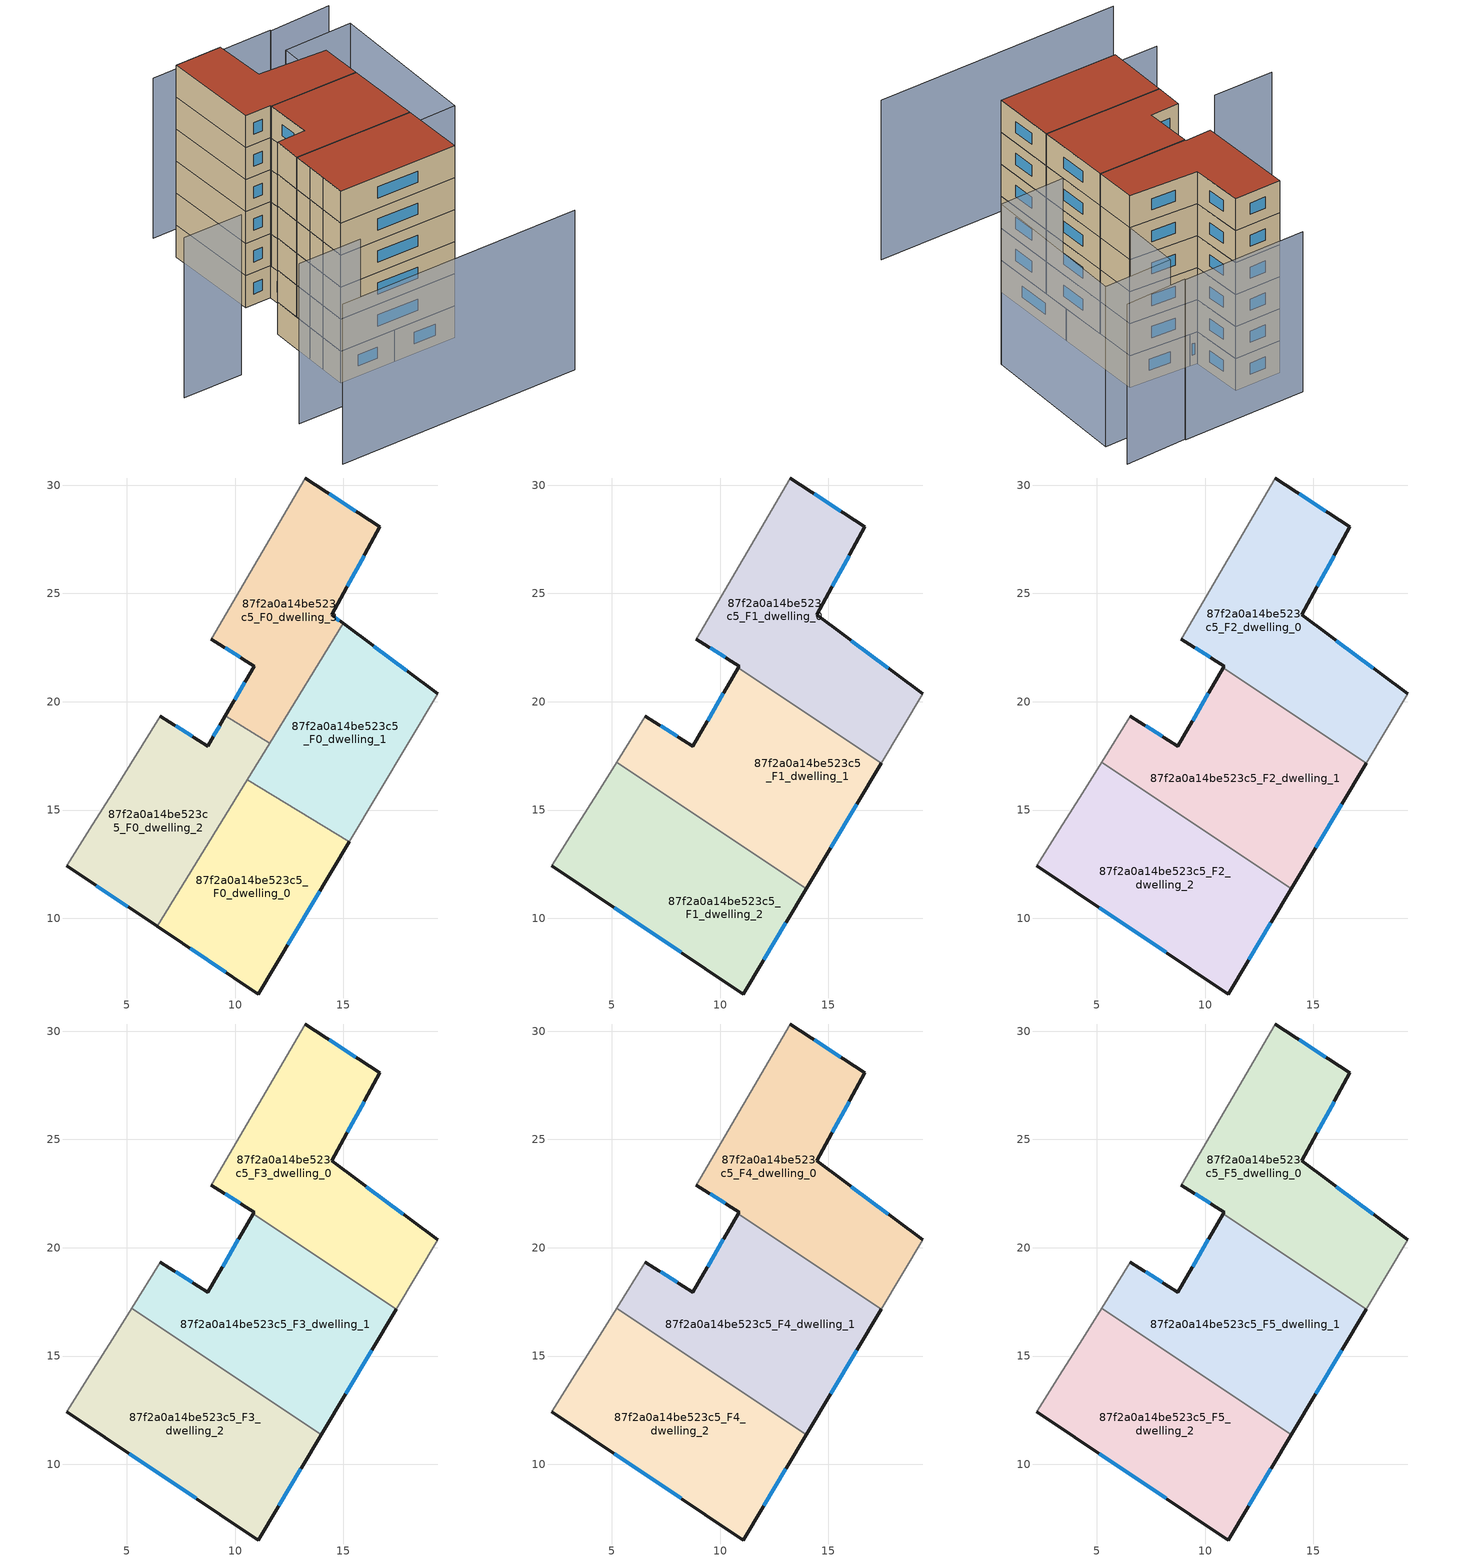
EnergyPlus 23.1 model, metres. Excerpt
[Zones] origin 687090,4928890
87f2a0a14be523c5_F0_dwelling_0
 floor ground (EU_floor_Construction): 15.26,13.53 11.07,6.51 6.41,9.63 10.56,16.41 z0
 wall outside (EU_wall_Construction): 6.41,9.63 11.07,6.51 15.26,13.53 z0:3
 wall to 87f2a0a14be523c5_F0_dwelling_1 (EU_wall_Construction): 15.26,13.53 10.56,16.41 z0:3
 wall to 87f2a0a14be523c5_F0_dwelling_2 (EU_wall_Construction): 10.56,16.41 6.41,9.63 z0:3
 window (EU_Window_Construction): 12.44,8.79 13.9,11.25 / 7.92,8.62 9.56,7.53 z0.98:2.02
87f2a0a14be523c5_F0_dwelling_1
 floor ground (EU_floor_Construction): 19.34,20.37 15.26,13.53 10.56,16.41 14.99,23.61 z0
 wall outside (EU_wall_Construction): 19.34,20.37 14.99,23.61 z0:3
 wall adiabatic (EU_wall_Construction): 15.26,13.53 19.34,20.37 z0:3
 wall to 87f2a0a14be523c5_F0_dwelling_3 (EU_wall_Construction): 14.99,23.61 11.6,18.1 z0:3
 wall to 87f2a0a14be523c5_F0_dwelling_2 (EU_wall_Construction): 11.6,18.09 10.57,16.41 z0:3
 window (EU_Window_Construction): 17.93,21.42 16.4,22.56 z0.98:2.02
87f2a0a14be523c5_F0_dwelling_2
 floor ground (EU_floor_Construction): 11.6,18.09 6.41,9.63 2.24,12.42 3.43,14.34 4.35,15.8 6.55,19.33 8.74,17.95 9.55,19.35 z0
 wall outside (EU_wall_Construction): 2.24,12.42 6.41,9.63 / 9.55,19.35 8.74,17.95 6.55,19.33 z0:3
 wall adiabatic (EU_wall_Construction): 6.55,19.33 4.35,15.8 3.43,14.34 2.24,12.42 z0:3
 wall to 87f2a0a14be523c5_F0_dwelling_3 (EU_wall_Construction): 11.6,18.09 9.55,19.35 z0:3
 window (EU_Window_Construction): 3.59,11.51 5.05,10.54 / 8.02,18.4 7.26,18.88 / 9.29,18.9 9,18.41 z0.98:2.02
87f2a0a14be523c5_F0_dwelling_3
 floor ground (EU_floor_Construction): 16.69,28.07 14.46,24.01 14.99,23.61 11.6,18.09 9.55,19.35 10.89,21.65 8.91,22.89 13.23,30.33 z0
 wall outside (EU_wall_Construction): 14.99,23.61 14.46,24.01 16.69,28.07 13.23,30.33 / 8.91,22.89 10.89,21.65 9.55,19.35 z0:3
 wall adiabatic (EU_wall_Construction): 13.23,30.33 8.91,22.89 z0:3
 window (EU_Window_Construction): 15.56,28.8 14.35,29.59 / 15.18,25.33 15.96,26.75 / 14.81,23.74 14.63,23.88 / 10.45,20.9 9.99,20.1 / 9.55,22.49 10.24,22.05 z0.98:2.02
87f2a0a14be523c5_F1_dwelling_0
 floor to 87f2a0a14be523c5_F0_dwelling_3 (EU_floor_Construction): 16.69,28.07 14.46,24.01 14.99,23.61 12.89,20.19 10.84,21.56 10.89,21.65 8.91,22.89 13.23,30.33 z3
 floor to 87f2a0a14be523c5_F0_dwelling_1 (EU_floor_Construction): 19.34,20.37 17.43,17.16 12.89,20.19 14.99,23.61 z3
 wall outside (EU_wall_Construction): 19.34,20.37 14.46,24.01 16.69,28.07 13.23,30.33 / 8.91,22.89 10.89,21.65 10.84,21.56 z3:6
 wall adiabatic (EU_wall_Construction): 17.43,17.16 19.34,20.37 / 13.23,30.33 8.91,22.89 z3:6
 wall to 87f2a0a14be523c5_F1_dwelling_1 (EU_wall_Construction): 10.84,21.56 17.43,17.16 z3:6
 window (EU_Window_Construction): 15.18,25.33 15.96,26.75 / 17.76,21.55 16.05,22.83 / 9.55,22.49 10.24,22.05 / 15.56,28.8 14.35,29.59 z3.98:5.02
87f2a0a14be523c5_F1_dwelling_1
 floor to 87f2a0a14be523c5_F0_dwelling_1 (EU_floor_Construction): 17.43,17.16 15.26,13.53 10.56,16.41 12.89,20.19 z3
 floor to 87f2a0a14be523c5_F0_dwelling_0 (EU_floor_Construction): 15.26,13.53 13.98,11.37 9.36,14.45 10.56,16.41 z3
 floor to 87f2a0a14be523c5_F0_dwelling_3 (EU_floor_Construction): 12.89,20.19 11.6,18.1 9.55,19.35 10.84,21.56 z3
 floor to 87f2a0a14be523c5_F0_dwelling_2 (EU_floor_Construction): 11.6,18.1 9.36,14.45 5.23,17.21 6.55,19.33 8.74,17.95 9.55,19.35 z3
 wall outside (EU_wall_Construction): 10.84,21.56 8.74,17.95 6.55,19.33 / 13.98,11.37 17.43,17.16 z3:6
 wall to 87f2a0a14be523c5_F1_dwelling_2 (EU_wall_Construction): 5.23,17.21 13.98,11.37 z3:6
 wall adiabatic (EU_wall_Construction): 6.55,19.33 5.23,17.21 z3:6
 window (EU_Window_Construction): 8.02,18.4 7.26,18.88 / 10.15,20.39 9.42,19.13 / 15.1,13.25 16.31,15.28 z3.98:5.02
87f2a0a14be523c5_F1_dwelling_2
 floor to 87f2a0a14be523c5_F0_dwelling_0 (EU_floor_Construction): 13.98,11.37 11.07,6.51 6.41,9.63 9.36,14.45 z3
 floor to 87f2a0a14be523c5_F0_dwelling_2 (EU_floor_Construction): 9.36,14.45 6.41,9.63 2.24,12.42 3.43,14.34 4.35,15.8 5.23,17.21 z3
 wall outside (EU_wall_Construction): 2.24,12.42 11.07,6.51 13.98,11.37 z3:6
 wall adiabatic (EU_wall_Construction): 5.23,17.21 4.35,15.8 3.43,14.34 2.24,12.42 z3:6
 window (EU_Window_Construction): 12.02,8.09 13.03,9.79 / 5.11,10.5 8.2,8.43 z3.98:5.02
87f2a0a14be523c5_F2_dwelling_0
 floor to 87f2a0a14be523c5_F1_dwelling_0 (EU_floor_Construction): 16.69,28.07 14.46,24.01 19.34,20.37 17.43,17.16 10.84,21.56 10.89,21.65 8.91,22.89 13.23,30.33 z6
 wall outside (EU_wall_Construction): 19.34,20.37 14.46,24.01 16.69,28.07 13.23,30.33 / 8.91,22.89 10.89,21.65 10.84,21.56 z6:9
 wall adiabatic (EU_wall_Construction): 17.43,17.16 19.34,20.37 / 13.23,30.33 8.91,22.89 z6:9
 wall to 87f2a0a14be523c5_F2_dwelling_1 (EU_wall_Construction): 10.84,21.56 17.43,17.16 z6:9
 window (EU_Window_Construction): 15.18,25.33 15.96,26.75 / 17.76,21.55 16.05,22.83 / 9.55,22.49 10.24,22.05 / 15.56,28.8 14.35,29.59 z6.98:8.02
87f2a0a14be523c5_F2_dwelling_1
 floor to 87f2a0a14be523c5_F1_dwelling_1 (EU_floor_Construction): 17.43,17.16 13.98,11.37 5.23,17.21 6.55,19.33 8.74,17.95 10.84,21.56 z6
 wall outside (EU_wall_Construction): 10.84,21.56 8.74,17.95 6.55,19.33 / 13.98,11.37 17.43,17.16 z6:9
 wall to 87f2a0a14be523c5_F2_dwelling_2 (EU_wall_Construction): 5.23,17.21 13.98,11.37 z6:9
 wall adiabatic (EU_wall_Construction): 6.55,19.33 5.23,17.21 z6:9
 window (EU_Window_Construction): 8.02,18.4 7.26,18.88 / 10.15,20.39 9.42,19.13 / 15.1,13.25 16.31,15.28 z6.98:8.02
87f2a0a14be523c5_F2_dwelling_2
 floor to 87f2a0a14be523c5_F1_dwelling_2 (EU_floor_Construction): 13.98,11.37 11.07,6.51 2.24,12.42 3.43,14.34 4.35,15.8 5.23,17.21 z6
 wall outside (EU_wall_Construction): 2.24,12.42 11.07,6.51 13.98,11.37 z6:9
 wall adiabatic (EU_wall_Construction): 5.23,17.21 4.35,15.8 3.43,14.34 2.24,12.42 z6:9
 window (EU_Window_Construction): 12.02,8.09 13.03,9.79 / 5.11,10.5 8.2,8.43 z6.98:8.02
87f2a0a14be523c5_F3_dwelling_0
 floor to 87f2a0a14be523c5_F2_dwelling_0 (EU_floor_Construction): 16.69,28.07 14.46,24.01 19.34,20.37 17.43,17.16 10.84,21.56 10.89,21.65 8.91,22.89 13.23,30.33 z9
 wall outside (EU_wall_Construction): 19.34,20.37 14.46,24.01 16.69,28.07 13.23,30.33 / 8.91,22.89 10.89,21.65 10.84,21.56 z9:12
 wall adiabatic (EU_wall_Construction): 17.43,17.16 19.34,20.37 / 13.23,30.33 8.91,22.89 z9:12
 wall to 87f2a0a14be523c5_F3_dwelling_1 (EU_wall_Construction): 10.84,21.56 17.43,17.16 z9:12
 window (EU_Window_Construction): 15.18,25.33 15.96,26.75 / 17.76,21.55 16.05,22.83 / 9.55,22.49 10.24,22.05 / 15.56,28.8 14.35,29.59 z9.98:11.02
87f2a0a14be523c5_F3_dwelling_1
 floor to 87f2a0a14be523c5_F2_dwelling_1 (EU_floor_Construction): 17.43,17.16 13.98,11.37 5.23,17.21 6.55,19.33 8.74,17.95 10.84,21.56 z9
 wall outside (EU_wall_Construction): 10.84,21.56 8.74,17.95 6.55,19.33 / 13.98,11.37 17.43,17.16 z9:12
 wall to 87f2a0a14be523c5_F3_dwelling_2 (EU_wall_Construction): 5.23,17.21 13.98,11.37 z9:12
 wall adiabatic (EU_wall_Construction): 6.55,19.33 5.23,17.21 z9:12
 window (EU_Window_Construction): 8.02,18.4 7.26,18.88 / 10.15,20.39 9.42,19.13 / 15.1,13.25 16.31,15.28 z9.98:11.02
87f2a0a14be523c5_F3_dwelling_2
 floor to 87f2a0a14be523c5_F2_dwelling_2 (EU_floor_Construction): 13.98,11.37 11.07,6.51 2.24,12.42 3.43,14.34 4.35,15.8 5.23,17.21 z9
 wall outside (EU_wall_Construction): 2.24,12.42 11.07,6.51 13.98,11.37 z9:12
 wall adiabatic (EU_wall_Construction): 5.23,17.21 4.35,15.8 3.43,14.34 2.24,12.42 z9:12
 window (EU_Window_Construction): 12.02,8.09 13.03,9.79 / 5.11,10.5 8.2,8.43 z9.98:11.02
87f2a0a14be523c5_F4_dwelling_0
 floor to 87f2a0a14be523c5_F3_dwelling_0 (EU_floor_Construction): 16.69,28.07 14.46,24.01 19.34,20.37 17.43,17.16 10.84,21.56 10.89,21.65 8.91,22.89 13.23,30.33 z12
 wall outside (EU_wall_Construction): 19.34,20.37 14.46,24.01 16.69,28.07 13.23,30.33 / 8.91,22.89 10.89,21.65 10.84,21.56 z12:15
 wall adiabatic (EU_wall_Construction): 17.43,17.16 19.34,20.37 / 13.23,30.33 8.91,22.89 z12:15
 wall to 87f2a0a14be523c5_F4_dwelling_1 (EU_wall_Construction): 10.84,21.56 17.43,17.16 z12:15
 window (EU_Window_Construction): 15.18,25.33 15.96,26.75 / 17.76,21.55 16.05,22.83 / 9.55,22.49 10.24,22.05 / 15.56,28.8 14.35,29.59 z12.98:14.02
87f2a0a14be523c5_F4_dwelling_1
 floor to 87f2a0a14be523c5_F3_dwelling_1 (EU_floor_Construction): 17.43,17.16 13.98,11.37 5.23,17.21 6.55,19.33 8.74,17.95 10.84,21.56 z12
 wall outside (EU_wall_Construction): 10.84,21.56 8.74,17.95 6.55,19.33 / 13.98,11.37 17.43,17.16 z12:15
 wall to 87f2a0a14be523c5_F4_dwelling_2 (EU_wall_Construction): 5.23,17.21 13.98,11.37 z12:15
 wall adiabatic (EU_wall_Construction): 6.55,19.33 5.23,17.21 z12:15
 window (EU_Window_Construction): 8.02,18.4 7.26,18.88 / 10.15,20.39 9.42,19.13 / 15.1,13.25 16.31,15.28 z12.98:14.02
87f2a0a14be523c5_F4_dwelling_2
 floor to 87f2a0a14be523c5_F3_dwelling_2 (EU_floor_Construction): 13.98,11.37 11.07,6.51 2.24,12.42 3.43,14.34 4.35,15.8 5.23,17.21 z12
 wall outside (EU_wall_Construction): 2.24,12.42 11.07,6.51 13.98,11.37 z12:15
 wall adiabatic (EU_wall_Construction): 5.23,17.21 4.35,15.8 3.43,14.34 2.24,12.42 z12:15
 window (EU_Window_Construction): 12.02,8.09 13.03,9.79 / 5.11,10.5 8.2,8.43 z12.98:14.02
87f2a0a14be523c5_F5_dwelling_0
 floor to 87f2a0a14be523c5_F4_dwelling_0 (EU_floor_Construction): 16.69,28.07 14.46,24.01 19.34,20.37 17.43,17.16 10.84,21.56 10.89,21.65 8.91,22.89 13.23,30.33 z15
 wall outside (EU_wall_Construction): 19.34,20.37 14.46,24.01 16.69,28.07 13.23,30.33 / 8.91,22.89 10.89,21.65 10.84,21.56 z15:18
 wall adiabatic (EU_wall_Construction): 17.43,17.16 19.34,20.37 / 13.23,30.33 8.91,22.89 z15:18
 wall to 87f2a0a14be523c5_F5_dwelling_1 (EU_wall_Construction): 10.84,21.56 17.43,17.16 z15:18
 window (EU_Window_Construction): 15.18,25.33 15.96,26.75 / 17.76,21.55 16.05,22.83 / 9.55,22.49 10.24,22.05 / 15.56,28.8 14.35,29.59 z15.98:17.02
 roof outside (EU_roof_Construction): 17.43,17.16 19.34,20.37 14.46,24.01 16.69,28.07 13.23,30.33 8.91,22.89 10.89,21.65 10.84,21.56 z18
87f2a0a14be523c5_F5_dwelling_1
 floor to 87f2a0a14be523c5_F4_dwelling_1 (EU_floor_Construction): 17.43,17.16 13.98,11.37 5.23,17.21 6.55,19.33 8.74,17.95 10.84,21.56 z15
 wall outside (EU_wall_Construction): 10.84,21.56 8.74,17.95 6.55,19.33 / 13.98,11.37 17.43,17.16 z15:18
 wall to 87f2a0a14be523c5_F5_dwelling_2 (EU_wall_Construction): 5.23,17.21 13.98,11.37 z15:18
 wall adiabatic (EU_wall_Construction): 6.55,19.33 5.23,17.21 z15:18
 window (EU_Window_Construction): 8.02,18.4 7.26,18.88 / 10.15,20.39 9.42,19.13 / 15.1,13.25 16.31,15.28 z15.98:17.02
 roof outside (EU_roof_Construction): 13.98,11.37 17.43,17.16 10.84,21.56 8.74,17.95 6.55,19.33 5.23,17.21 z18
87f2a0a14be523c5_F5_dwelling_2
 floor to 87f2a0a14be523c5_F4_dwelling_2 (EU_floor_Construction): 13.98,11.37 11.07,6.51 2.24,12.42 3.43,14.34 4.35,15.8 5.23,17.21 z15
 wall outside (EU_wall_Construction): 2.24,12.42 11.07,6.51 13.98,11.37 z15:18
 wall adiabatic (EU_wall_Construction): 5.23,17.21 4.35,15.8 3.43,14.34 2.24,12.42 z15:18
 window (EU_Window_Construction): 12.02,8.09 13.03,9.79 / 5.11,10.5 8.2,8.43 z15.98:17.02
 roof outside (EU_roof_Construction): 11.07,6.51 13.98,11.37 5.23,17.21 4.35,15.8 3.43,14.34 2.24,12.42 z18
shading: -7.74,8.33 10.46,-3.63 / 0.82,10.24 -3.98,13.38 / 28.86,23.92 24.15,26.81 / 0.5,19.93 -3.99,22.86 / 24.22,26.93 14.98,32.91 / 27.33,21.55 20,10.03 / 20,10.03 14.85,13.31 / 14.85,13.31 22.18,24.83 / 22.18,24.83 27.33,21.55 z0:15
[Building]
EU S2 Campaign: North Axis=0; Terrain=City; Solar Distribution=FullExterior
[Site:Location]
Bologna: Latitude=44.5; Longitude=11.25; Time Zone=1; Elevation=37
[SizingPeriod:WeatherFileDays]
AnnualSizingPeriod: Begin Month=1; Begin Day of Month=1; End Month=12; End Day of Month=31; Day of Week for Start Day=Monday; Use Weather File Daylight Saving Period=No; Use Weather File Rain and Snow Indicators=No
[MATERIAL]
EU_InternalMass_Material: Roughness=MediumRough; Thickness=0.1; Conductivity=1; Density=1800; Specific Heat=900; Thermal Absorptance=0.9; Solar Absorptance=0.7; Visible Absorptance=0.7
[MATERIAL:NOMASS] Roughness=MediumRough; Thermal Absorptance=0.9; Solar Absorptance=0.7; Visible Absorptance=0.7
Name | Thermal Resistance
EU_wall_NoMass | 0.905828
EU_roof_NoMass | 0.37593
EU_floor_NoMass | 0.67114
[WINDOWMATERIAL:SIMPLEGLAZINGSYSTEM]
EU_Window_SimpleGlazing: UFactor=4.52486; Solar Heat Gain Coefficient=0.85; Visible Transmittance=0.85
[CONSTRUCTION]
EU_wall_Construction: EU_wall_NoMass
EU_roof_Construction: EU_roof_NoMass
EU_floor_Construction: EU_floor_NoMass
EU_Window_Construction: EU_Window_SimpleGlazing
EU_InternalMass_Construction: EU_InternalMass_Material
[ZONE] Type=1; Multiplier=1; Ceiling Height=autocalculate; Floor Area=autocalculate; Part of Total Floor Area=Yes
Name | Volume
87f2a0a14be523c5_F0_dwelling_0 | 134.479
87f2a0a14be523c5_F1_dwelling_0; 87f2a0a14be523c5_F2_dwelling_0; 87f2a0a14be523c5_F3_dwelling_0; 87f2a0a14be523c5_F4_dwelling_0; 87f2a0a14be523c5_F5_dwelling_0 | 179.32
87f2a0a14be523c5_F0_dwelling_1 | 134.484
87f2a0a14be523c5_F1_dwelling_1; 87f2a0a14be523c5_F2_dwelling_1; 87f2a0a14be523c5_F3_dwelling_1; 87f2a0a14be523c5_F4_dwelling_1; 87f2a0a14be523c5_F5_dwelling_1 | 179.312
87f2a0a14be523c5_F0_dwelling_2; 87f2a0a14be523c5_F0_dwelling_3 | 134.492
87f2a0a14be523c5_F1_dwelling_2; 87f2a0a14be523c5_F2_dwelling_2; 87f2a0a14be523c5_F3_dwelling_2; 87f2a0a14be523c5_F4_dwelling_2; 87f2a0a14be523c5_F5_dwelling_2 | 179.317
[INTERNALMASS] Construction=EU_InternalMass_Construction
Name | Zone or ZoneList | Surface Area
87f2a0a14be523c5_F0_dwelling_0_EU_InternalMass | 87f2a0a14be523c5_F0_dwelling_0 | 44.826
87f2a0a14be523c5_F0_dwelling_1_EU_InternalMass | 87f2a0a14be523c5_F0_dwelling_1 | 44.8284
87f2a0a14be523c5_F0_dwelling_2_EU_InternalMass | 87f2a0a14be523c5_F0_dwelling_2 | 44.8308
87f2a0a14be523c5_F0_dwelling_3_EU_InternalMass | 87f2a0a14be523c5_F0_dwelling_3 | 44.8303
87f2a0a14be523c5_F1_dwelling_0_EU_InternalMass | 87f2a0a14be523c5_F1_dwelling_0 | 59.7729
87f2a0a14be523c5_F1_dwelling_1_EU_InternalMass | 87f2a0a14be523c5_F1_dwelling_1 | 59.7711
87f2a0a14be523c5_F1_dwelling_2_EU_InternalMass | 87f2a0a14be523c5_F1_dwelling_2 | 59.772
87f2a0a14be523c5_F2_dwelling_0_EU_InternalMass | 87f2a0a14be523c5_F2_dwelling_0 | 59.7729
87f2a0a14be523c5_F2_dwelling_1_EU_InternalMass | 87f2a0a14be523c5_F2_dwelling_1 | 59.7711
87f2a0a14be523c5_F2_dwelling_2_EU_InternalMass | 87f2a0a14be523c5_F2_dwelling_2 | 59.772
87f2a0a14be523c5_F3_dwelling_0_EU_InternalMass | 87f2a0a14be523c5_F3_dwelling_0 | 59.7729
87f2a0a14be523c5_F3_dwelling_1_EU_InternalMass | 87f2a0a14be523c5_F3_dwelling_1 | 59.7711
87f2a0a14be523c5_F3_dwelling_2_EU_InternalMass | 87f2a0a14be523c5_F3_dwelling_2 | 59.772
87f2a0a14be523c5_F4_dwelling_0_EU_InternalMass | 87f2a0a14be523c5_F4_dwelling_0 | 59.7729
87f2a0a14be523c5_F4_dwelling_1_EU_InternalMass | 87f2a0a14be523c5_F4_dwelling_1 | 59.7711
87f2a0a14be523c5_F4_dwelling_2_EU_InternalMass | 87f2a0a14be523c5_F4_dwelling_2 | 59.772
87f2a0a14be523c5_F5_dwelling_0_EU_InternalMass | 87f2a0a14be523c5_F5_dwelling_0 | 59.7729
87f2a0a14be523c5_F5_dwelling_1_EU_InternalMass | 87f2a0a14be523c5_F5_dwelling_1 | 59.7711
87f2a0a14be523c5_F5_dwelling_2_EU_InternalMass | 87f2a0a14be523c5_F5_dwelling_2 | 59.772
[OTHEREQUIPMENT] Fuel Type=Electricity; Design Level Calculation Method=Watts/Area; Power per Zone Floor Area=1; Fraction Latent=0; Fraction Radiant=0; Fraction Lost=0; Carbon Dioxide Generation Rate=0; EndUse Subcategory=EU_Step8_InternalGains
Name | Zone or ZoneList or Space or SpaceList | Schedule
EU_Step8_InternalGain_87f2a0a14be523c5_F0_dwelling_0_f000 | 87f2a0a14be523c5_F0_dwelling_0 | EU_Step8_GainSchedule_87f2a0a14be523c5_F0_dwelling_0_f000
EU_Step8_InternalGain_87f2a0a14be523c5_F0_dwelling_1_f000 | 87f2a0a14be523c5_F0_dwelling_1 | EU_Step8_GainSchedule_87f2a0a14be523c5_F0_dwelling_1_f000
EU_Step8_InternalGain_87f2a0a14be523c5_F0_dwelling_2_f000 | 87f2a0a14be523c5_F0_dwelling_2 | EU_Step8_GainSchedule_87f2a0a14be523c5_F0_dwelling_2_f000
EU_Step8_InternalGain_87f2a0a14be523c5_F0_dwelling_3_f000 | 87f2a0a14be523c5_F0_dwelling_3 | EU_Step8_GainSchedule_87f2a0a14be523c5_F0_dwelling_3_f000
EU_Step8_InternalGain_87f2a0a14be523c5_F1_dwelling_0_f000 | 87f2a0a14be523c5_F1_dwelling_0 | EU_Step8_GainSchedule_87f2a0a14be523c5_F1_dwelling_0_f000
EU_Step8_InternalGain_87f2a0a14be523c5_F1_dwelling_1_f000 | 87f2a0a14be523c5_F1_dwelling_1 | EU_Step8_GainSchedule_87f2a0a14be523c5_F1_dwelling_1_f000
EU_Step8_InternalGain_87f2a0a14be523c5_F1_dwelling_2_f000 | 87f2a0a14be523c5_F1_dwelling_2 | EU_Step8_GainSchedule_87f2a0a14be523c5_F1_dwelling_2_f000
EU_Step8_InternalGain_87f2a0a14be523c5_F2_dwelling_0_f000 | 87f2a0a14be523c5_F2_dwelling_0 | EU_Step8_GainSchedule_87f2a0a14be523c5_F2_dwelling_0_f000
EU_Step8_InternalGain_87f2a0a14be523c5_F2_dwelling_1_f000 | 87f2a0a14be523c5_F2_dwelling_1 | EU_Step8_GainSchedule_87f2a0a14be523c5_F2_dwelling_1_f000
EU_Step8_InternalGain_87f2a0a14be523c5_F2_dwelling_2_f000 | 87f2a0a14be523c5_F2_dwelling_2 | EU_Step8_GainSchedule_87f2a0a14be523c5_F2_dwelling_2_f000
EU_Step8_InternalGain_87f2a0a14be523c5_F3_dwelling_0_f000 | 87f2a0a14be523c5_F3_dwelling_0 | EU_Step8_GainSchedule_87f2a0a14be523c5_F3_dwelling_0_f000
EU_Step8_InternalGain_87f2a0a14be523c5_F3_dwelling_1_f000 | 87f2a0a14be523c5_F3_dwelling_1 | EU_Step8_GainSchedule_87f2a0a14be523c5_F3_dwelling_1_f000
EU_Step8_InternalGain_87f2a0a14be523c5_F3_dwelling_2_f000 | 87f2a0a14be523c5_F3_dwelling_2 | EU_Step8_GainSchedule_87f2a0a14be523c5_F3_dwelling_2_f000
EU_Step8_InternalGain_87f2a0a14be523c5_F4_dwelling_0_f000 | 87f2a0a14be523c5_F4_dwelling_0 | EU_Step8_GainSchedule_87f2a0a14be523c5_F4_dwelling_0_f000
EU_Step8_InternalGain_87f2a0a14be523c5_F4_dwelling_1_f000 | 87f2a0a14be523c5_F4_dwelling_1 | EU_Step8_GainSchedule_87f2a0a14be523c5_F4_dwelling_1_f000
EU_Step8_InternalGain_87f2a0a14be523c5_F4_dwelling_2_f000 | 87f2a0a14be523c5_F4_dwelling_2 | EU_Step8_GainSchedule_87f2a0a14be523c5_F4_dwelling_2_f000
EU_Step8_InternalGain_87f2a0a14be523c5_F5_dwelling_0_f000 | 87f2a0a14be523c5_F5_dwelling_0 | EU_Step8_GainSchedule_87f2a0a14be523c5_F5_dwelling_0_f000
EU_Step8_InternalGain_87f2a0a14be523c5_F5_dwelling_1_f000 | 87f2a0a14be523c5_F5_dwelling_1 | EU_Step8_GainSchedule_87f2a0a14be523c5_F5_dwelling_1_f000
EU_Step8_InternalGain_87f2a0a14be523c5_F5_dwelling_2_f000 | 87f2a0a14be523c5_F5_dwelling_2 | EU_Step8_GainSchedule_87f2a0a14be523c5_F5_dwelling_2_f000
[ZONEVENTILATION:DESIGNFLOWRATE] Schedule=EU_AlwaysOn; Design Flow Rate Calculation Method=AirChanges/Hour; Air Changes per Hour=0.73129; Ventilation Type=Natural; Fan Pressure Rise=0; Fan Total Efficiency=1; Constant Term Coefficient=1; Temperature Term Coefficient=0; Velocity Term Coefficient=0; Velocity Squared Term Coefficient=0; Minimum Indoor Temperature=-100; Maximum Indoor Temperature=100; Delta Temperature=-100; Minimum Outdoor Temperature=-100; Maximum Outdoor Temperature=100; Maximum Wind Speed=40
Name | Zone or ZoneList or Space or SpaceList
EU_ConstantAir_87f2a0a14be523c5_F0_dwelling_0 | 87f2a0a14be523c5_F0_dwelling_0
EU_ConstantAir_87f2a0a14be523c5_F0_dwelling_1 | 87f2a0a14be523c5_F0_dwelling_1
EU_ConstantAir_87f2a0a14be523c5_F0_dwelling_2 | 87f2a0a14be523c5_F0_dwelling_2
EU_ConstantAir_87f2a0a14be523c5_F0_dwelling_3 | 87f2a0a14be523c5_F0_dwelling_3
EU_ConstantAir_87f2a0a14be523c5_F1_dwelling_0 | 87f2a0a14be523c5_F1_dwelling_0
EU_ConstantAir_87f2a0a14be523c5_F1_dwelling_1 | 87f2a0a14be523c5_F1_dwelling_1
EU_ConstantAir_87f2a0a14be523c5_F1_dwelling_2 | 87f2a0a14be523c5_F1_dwelling_2
EU_ConstantAir_87f2a0a14be523c5_F2_dwelling_0 | 87f2a0a14be523c5_F2_dwelling_0
EU_ConstantAir_87f2a0a14be523c5_F2_dwelling_1 | 87f2a0a14be523c5_F2_dwelling_1
EU_ConstantAir_87f2a0a14be523c5_F2_dwelling_2 | 87f2a0a14be523c5_F2_dwelling_2
EU_ConstantAir_87f2a0a14be523c5_F3_dwelling_0 | 87f2a0a14be523c5_F3_dwelling_0
EU_ConstantAir_87f2a0a14be523c5_F3_dwelling_1 | 87f2a0a14be523c5_F3_dwelling_1
EU_ConstantAir_87f2a0a14be523c5_F3_dwelling_2 | 87f2a0a14be523c5_F3_dwelling_2
EU_ConstantAir_87f2a0a14be523c5_F4_dwelling_0 | 87f2a0a14be523c5_F4_dwelling_0
EU_ConstantAir_87f2a0a14be523c5_F4_dwelling_1 | 87f2a0a14be523c5_F4_dwelling_1
EU_ConstantAir_87f2a0a14be523c5_F4_dwelling_2 | 87f2a0a14be523c5_F4_dwelling_2
EU_ConstantAir_87f2a0a14be523c5_F5_dwelling_0 | 87f2a0a14be523c5_F5_dwelling_0
EU_ConstantAir_87f2a0a14be523c5_F5_dwelling_1 | 87f2a0a14be523c5_F5_dwelling_1
EU_ConstantAir_87f2a0a14be523c5_F5_dwelling_2 | 87f2a0a14be523c5_F5_dwelling_2
[HVACTEMPLATE:THERMOSTAT] Constant Heating Setpoint=20; Constant Cooling Setpoint=50
EU_HeatOnly_87f2a0a14be523c5_F0_dwelling_0; EU_HeatOnly_87f2a0a14be523c5_F0_dwelling_1; EU_HeatOnly_87f2a0a14be523c5_F0_dwelling_2; EU_HeatOnly_87f2a0a14be523c5_F0_dwelling_3; EU_HeatOnly_87f2a0a14be523c5_F1_dwelling_0; EU_HeatOnly_87f2a0a14be523c5_F1_dwelling_1; EU_HeatOnly_87f2a0a14be523c5_F1_dwelling_2; EU_HeatOnly_87f2a0a14be523c5_F2_dwelling_0; EU_HeatOnly_87f2a0a14be523c5_F2_dwelling_1; EU_HeatOnly_87f2a0a14be523c5_F2_dwelling_2; EU_HeatOnly_87f2a0a14be523c5_F3_dwelling_0; EU_HeatOnly_87f2a0a14be523c5_F3_dwelling_1; EU_HeatOnly_87f2a0a14be523c5_F3_dwelling_2; EU_HeatOnly_87f2a0a14be523c5_F4_dwelling_0; EU_HeatOnly_87f2a0a14be523c5_F4_dwelling_1; EU_HeatOnly_87f2a0a14be523c5_F4_dwelling_2; EU_HeatOnly_87f2a0a14be523c5_F5_dwelling_0; EU_HeatOnly_87f2a0a14be523c5_F5_dwelling_1; EU_HeatOnly_87f2a0a14be523c5_F5_dwelling_2
[HVACTEMPLATE:ZONE:IDEALLOADSAIRSYSTEM] System Availability Schedule=EU_AlwaysOn; Maximum Heating Supply Air Temperature=50; Minimum Cooling Supply Air Temperature=13; Maximum Heating Supply Air Humidity Ratio=0.0156; Minimum Cooling Supply Air Humidity Ratio=0.0077; Heating Limit=NoLimit; Cooling Limit=NoLimit; Heating Availability Schedule=EU_AlwaysOn; Cooling Availability Schedule=EU_CoolingOff; Dehumidification Control Type=ConstantSensibleHeatRatio; Cooling Sensible Heat Ratio=0.7; Dehumidification Setpoint=60; Humidification Control Type=None; Humidification Setpoint=30; Outdoor Air Method=None; Outdoor Air Flow Rate per Person=0.00944; Outdoor Air Flow Rate per Zone Floor Area=0; Outdoor Air Flow Rate per Zone=0; Demand Controlled Ventilation Type=None; Outdoor Air Economizer Type=NoEconomizer; Heat Recovery Type=None; Sensible Heat Recovery Effectiveness=0.7; Latent Heat Recovery Effectiveness=0.65
Name | Template Thermostat
87f2a0a14be523c5_F0_dwelling_0 | EU_HeatOnly_87f2a0a14be523c5_F0_dwelling_0
87f2a0a14be523c5_F0_dwelling_1 | EU_HeatOnly_87f2a0a14be523c5_F0_dwelling_1
87f2a0a14be523c5_F0_dwelling_2 | EU_HeatOnly_87f2a0a14be523c5_F0_dwelling_2
87f2a0a14be523c5_F0_dwelling_3 | EU_HeatOnly_87f2a0a14be523c5_F0_dwelling_3
87f2a0a14be523c5_F1_dwelling_0 | EU_HeatOnly_87f2a0a14be523c5_F1_dwelling_0
87f2a0a14be523c5_F1_dwelling_1 | EU_HeatOnly_87f2a0a14be523c5_F1_dwelling_1
87f2a0a14be523c5_F1_dwelling_2 | EU_HeatOnly_87f2a0a14be523c5_F1_dwelling_2
87f2a0a14be523c5_F2_dwelling_0 | EU_HeatOnly_87f2a0a14be523c5_F2_dwelling_0
87f2a0a14be523c5_F2_dwelling_1 | EU_HeatOnly_87f2a0a14be523c5_F2_dwelling_1
87f2a0a14be523c5_F2_dwelling_2 | EU_HeatOnly_87f2a0a14be523c5_F2_dwelling_2
87f2a0a14be523c5_F3_dwelling_0 | EU_HeatOnly_87f2a0a14be523c5_F3_dwelling_0
87f2a0a14be523c5_F3_dwelling_1 | EU_HeatOnly_87f2a0a14be523c5_F3_dwelling_1
87f2a0a14be523c5_F3_dwelling_2 | EU_HeatOnly_87f2a0a14be523c5_F3_dwelling_2
87f2a0a14be523c5_F4_dwelling_0 | EU_HeatOnly_87f2a0a14be523c5_F4_dwelling_0
87f2a0a14be523c5_F4_dwelling_1 | EU_HeatOnly_87f2a0a14be523c5_F4_dwelling_1
87f2a0a14be523c5_F4_dwelling_2 | EU_HeatOnly_87f2a0a14be523c5_F4_dwelling_2
87f2a0a14be523c5_F5_dwelling_0 | EU_HeatOnly_87f2a0a14be523c5_F5_dwelling_0
87f2a0a14be523c5_F5_dwelling_1 | EU_HeatOnly_87f2a0a14be523c5_F5_dwelling_1
87f2a0a14be523c5_F5_dwelling_2 | EU_HeatOnly_87f2a0a14be523c5_F5_dwelling_2
[SIZING:ZONE] Zone Cooling Design Supply Air Temperature Input Method=SupplyAirTemperature; Zone Cooling Design Supply Air Temperature=13; Zone Heating Design Supply Air Temperature Input Method=SupplyAirTemperature; Zone Heating Design Supply Air Temperature=50; Zone Cooling Design Supply Air Humidity Ratio=0.008; Zone Heating Design Supply Air Humidity Ratio=0.008; Cooling Design Air Flow Method=DesignDay; Cooling Design Air Flow Rate=0; Cooling Minimum Air Flow per Zone Floor Area=0.000762; Cooling Minimum Air Flow=0; Cooling Minimum Air Flow Fraction=0.2; Heating Design Air Flow Method=DesignDay; Heating Design Air Flow Rate=0; Heating Maximum Air Flow per Zone Floor Area=0.002032; Heating Maximum Air Flow=0.141576; Heating Maximum Air Flow Fraction=0.3; Account for Dedicated Outdoor Air System=No; Dedicated Outdoor Air System Control Strategy=NeutralSupplyAir; Dedicated Outdoor Air Low Setpoint Temperature for Design=autosize; Dedicated Outdoor Air High Setpoint Temperature for Design=autosize; Zone Load Sizing Method=Sensible Load Only No Latent Load; Zone Latent Cooling Design Supply Air Humidity Ratio Input Method=HumidityRatioDifference; Zone Cooling Design Supply Air Humidity Ratio Difference=0.005; Zone Latent Heating Design Supply Air Humidity Ratio Input Method=HumidityRatioDifference; Zone Humidification Design Supply Air Humidity Ratio Difference=0.005
87f2a0a14be523c5_F0_dwelling_0; 87f2a0a14be523c5_F0_dwelling_1; 87f2a0a14be523c5_F0_dwelling_2; 87f2a0a14be523c5_F0_dwelling_3; 87f2a0a14be523c5_F1_dwelling_0; 87f2a0a14be523c5_F1_dwelling_1; 87f2a0a14be523c5_F1_dwelling_2; 87f2a0a14be523c5_F2_dwelling_0; 87f2a0a14be523c5_F2_dwelling_1; 87f2a0a14be523c5_F2_dwelling_2; 87f2a0a14be523c5_F3_dwelling_0; 87f2a0a14be523c5_F3_dwelling_1; 87f2a0a14be523c5_F3_dwelling_2; 87f2a0a14be523c5_F4_dwelling_0; 87f2a0a14be523c5_F4_dwelling_1; 87f2a0a14be523c5_F4_dwelling_2; 87f2a0a14be523c5_F5_dwelling_0; 87f2a0a14be523c5_F5_dwelling_1; 87f2a0a14be523c5_F5_dwelling_2
[SCHEDULE:CONSTANT]
Name | Hourly Value
EU_AlwaysOn | 1
EU_CoolingOff | 0
[SCHEDULE:FILE] Column Number=1; Rows to Skip at Top=0; Number of Hours of Data=8760; Column Separator=Comma; Interpolate to Timestep=No; Minutes per Item=60; Adjust Schedule for Daylight Savings=Yes
Name | File
EU_Step8_GainSchedule_87f2a0a14be523c5_F0_dwelling_0_f000 | ../../schedules/87f2a0a14be523c5/87f2a0a14be523c5_F0_dwelling_0_f000_gain.csv
EU_Step8_GainSchedule_87f2a0a14be523c5_F0_dwelling_1_f000 | ../../schedules/87f2a0a14be523c5/87f2a0a14be523c5_F0_dwelling_1_f000_gain.csv
EU_Step8_GainSchedule_87f2a0a14be523c5_F0_dwelling_2_f000 | ../../schedules/87f2a0a14be523c5/87f2a0a14be523c5_F0_dwelling_2_f000_gain.csv
EU_Step8_GainSchedule_87f2a0a14be523c5_F0_dwelling_3_f000 | ../../schedules/87f2a0a14be523c5/87f2a0a14be523c5_F0_dwelling_3_f000_gain.csv
EU_Step8_GainSchedule_87f2a0a14be523c5_F1_dwelling_0_f000 | ../../schedules/87f2a0a14be523c5/87f2a0a14be523c5_F1_dwelling_0_f000_gain.csv
EU_Step8_GainSchedule_87f2a0a14be523c5_F1_dwelling_1_f000 | ../../schedules/87f2a0a14be523c5/87f2a0a14be523c5_F1_dwelling_1_f000_gain.csv
EU_Step8_GainSchedule_87f2a0a14be523c5_F1_dwelling_2_f000 | ../../schedules/87f2a0a14be523c5/87f2a0a14be523c5_F1_dwelling_2_f000_gain.csv
EU_Step8_GainSchedule_87f2a0a14be523c5_F2_dwelling_0_f000 | ../../schedules/87f2a0a14be523c5/87f2a0a14be523c5_F2_dwelling_0_f000_gain.csv
EU_Step8_GainSchedule_87f2a0a14be523c5_F2_dwelling_1_f000 | ../../schedules/87f2a0a14be523c5/87f2a0a14be523c5_F2_dwelling_1_f000_gain.csv
EU_Step8_GainSchedule_87f2a0a14be523c5_F2_dwelling_2_f000 | ../../schedules/87f2a0a14be523c5/87f2a0a14be523c5_F2_dwelling_2_f000_gain.csv
EU_Step8_GainSchedule_87f2a0a14be523c5_F3_dwelling_0_f000 | ../../schedules/87f2a0a14be523c5/87f2a0a14be523c5_F3_dwelling_0_f000_gain.csv
EU_Step8_GainSchedule_87f2a0a14be523c5_F3_dwelling_1_f000 | ../../schedules/87f2a0a14be523c5/87f2a0a14be523c5_F3_dwelling_1_f000_gain.csv
EU_Step8_GainSchedule_87f2a0a14be523c5_F3_dwelling_2_f000 | ../../schedules/87f2a0a14be523c5/87f2a0a14be523c5_F3_dwelling_2_f000_gain.csv
EU_Step8_GainSchedule_87f2a0a14be523c5_F4_dwelling_0_f000 | ../../schedules/87f2a0a14be523c5/87f2a0a14be523c5_F4_dwelling_0_f000_gain.csv
EU_Step8_GainSchedule_87f2a0a14be523c5_F4_dwelling_1_f000 | ../../schedules/87f2a0a14be523c5/87f2a0a14be523c5_F4_dwelling_1_f000_gain.csv
EU_Step8_GainSchedule_87f2a0a14be523c5_F4_dwelling_2_f000 | ../../schedules/87f2a0a14be523c5/87f2a0a14be523c5_F4_dwelling_2_f000_gain.csv
EU_Step8_GainSchedule_87f2a0a14be523c5_F5_dwelling_0_f000 | ../../schedules/87f2a0a14be523c5/87f2a0a14be523c5_F5_dwelling_0_f000_gain.csv
EU_Step8_GainSchedule_87f2a0a14be523c5_F5_dwelling_1_f000 | ../../schedules/87f2a0a14be523c5/87f2a0a14be523c5_F5_dwelling_1_f000_gain.csv
EU_Step8_GainSchedule_87f2a0a14be523c5_F5_dwelling_2_f000 | ../../schedules/87f2a0a14be523c5/87f2a0a14be523c5_F5_dwelling_2_f000_gain.csv
